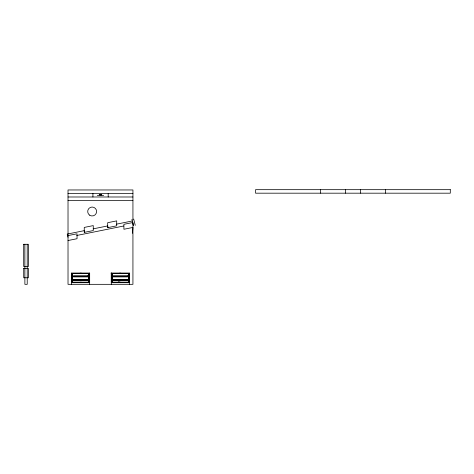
<?xml version="1.0" encoding="UTF-8"?>
<svg xmlns="http://www.w3.org/2000/svg" width="474" height="474" viewBox="0 0 474 474"><rect width="100%" height="100%" fill="white"/><g stroke="black" fill="none" stroke-linecap="round" stroke-linejoin="round"><path stroke-width="0.71" d="M24.873 244.282L24.885 284.329L27.225 284.329L27.214 244.282M71.627 273.048L71.627 282.717L89.657 282.717L89.657 273.048L71.627 273.048L71.627 284.329M72.528 282.149L72.528 273.617L88.757 273.617L88.757 282.149L72.528 282.149L72.528 273.617M128.424 282.149L128.424 273.617L112.196 273.617L112.196 282.149L128.424 282.149L128.424 273.617M110.987 273.048L129.325 273.048L129.325 282.717L111.295 282.717L111.295 273.048L111.295 284.329M132.465 233.321L132.933 227.437L123.915 229.256L123.915 224.297L132.933 222.519L132.933 284.329L68.019 284.329L68.019 189.961L132.933 189.961L132.933 219.705M112.646 281.082L112.196 282.149L112.196 273.617L112.646 274.683M84.579 230.589L67.225 234.085L68.019 237.231M93.26 228.841L107.722 225.926M116.403 224.178L132.311 220.973M68.019 235.578L77.037 233.801L77.037 238.718L68.019 240.537M84.645 232.301L93.265 230.565L93.265 225.606L84.248 227.425L84.248 232.343L84.645 232.301L84.248 230.731M108.084 227.573L116.705 225.837L116.705 220.878L107.687 222.697L107.687 227.615L108.084 227.573L107.687 226.003M76.699 235.483L123.702 226.009M68.019 193.475L132.933 193.475M97.3 195.389L103.652 195.389M68.019 196.988L132.933 196.988M68.019 200.502L132.933 200.502M73.429 276.318L87.856 276.318M113.096 276.318L127.524 276.318M73.429 280.016L87.856 280.016M113.096 280.016L127.524 280.016M118.506 281.722L119.857 282.149L119.857 282.717M133.674 219.041L135.262 225.334M131.914 219.397L133.502 225.689M132.536 222.561L132.933 224.131M385.386 189.671L385.386 193.185M360.643 189.671L360.643 193.185M345.374 189.671L345.374 193.185M320.471 189.671L320.471 193.185M129.325 273.048L129.325 284.329M120.763 273.048L120.763 273.617M120.763 282.149L120.763 282.717M119.857 273.048L119.857 273.617M108.191 193.475L108.191 196.988M92.922 193.475L92.922 196.988M89.657 273.048L89.657 284.329M88.757 273.617L88.757 282.149M81.09 273.048L81.09 273.617M81.09 282.149L81.09 282.717M80.189 273.048L80.189 273.617M80.189 282.149L80.189 282.717M23.712 268.403L23.712 277.77L28.399 277.77L28.399 268.403L23.712 268.403M23.7 244.282L23.7 266.53L28.387 266.53L28.387 244.282L23.7 244.282M101.246 194.796L101.762 194.737L99.185 194.737L101.246 194.796M450.3 189.671L255.557 189.671L255.557 193.185L450.3 193.185L450.3 189.671M87.856 275.75L73.429 275.75L73.429 276.887L87.856 276.887L87.856 275.75M127.524 275.75L113.096 275.75L113.096 276.887L127.524 276.887L127.524 275.75M87.856 279.447L73.429 279.447L73.429 280.584L87.856 280.584L87.856 279.447M127.524 279.447L113.096 279.447L113.096 280.584L127.524 280.584L127.524 279.447M89.598 215.155A4.462 4.462 0 0 0 96.601 211.884A4.462 4.462 0 0 0 90.267 207.458A4.462 4.462 0 0 0 89.598 215.155"/></g></svg>
